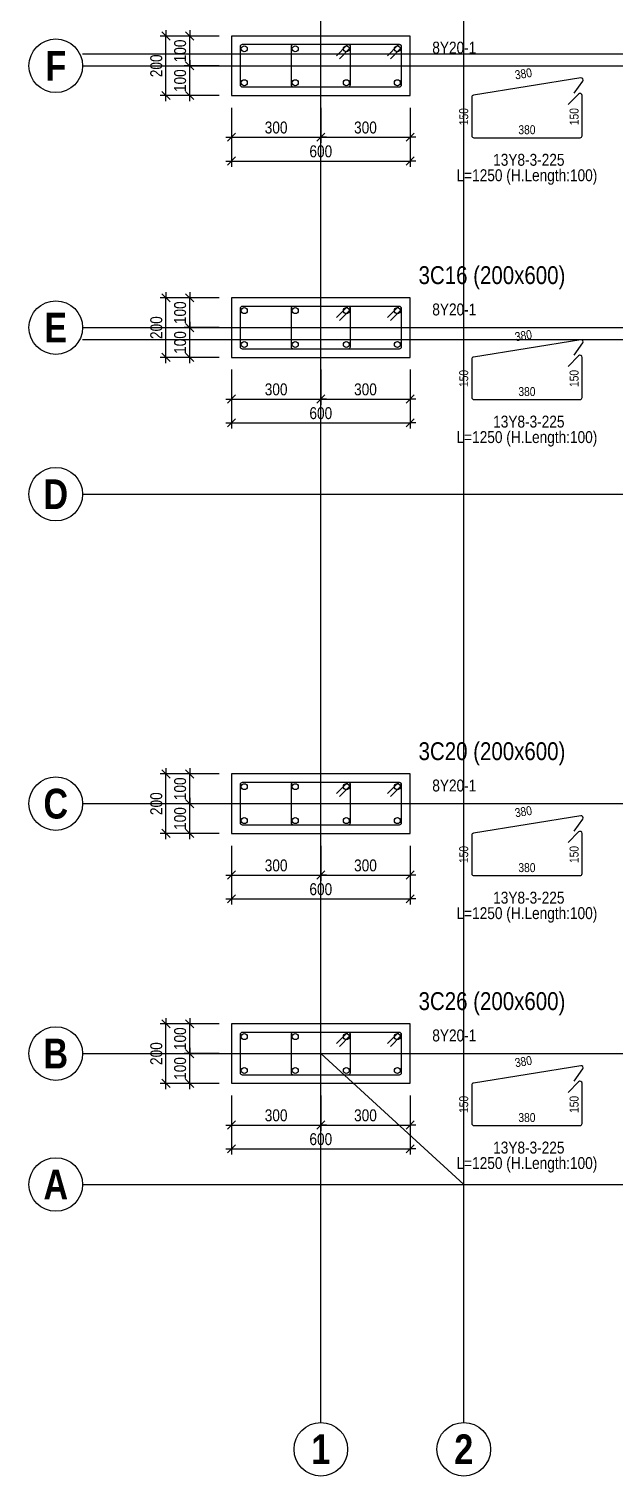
# Model space of a CAD drawing. Extents: x 0 to 206258, y -403073 to 0.
# Drawn here: x 77711 to 82631, y -83038 to -70878 of the extents above; entities that cross this region are included whole.
import ezdxf
from ezdxf.enums import TextEntityAlignment as Align
from ezdxf.lldxf.tags import DXFTag

# ---------------------------------------------------------------- set-up
doc = ezdxf.new("R2010")
doc.units = 0
doc.header["$LTSCALE"] = 1000
for name, color, linetype in [('Axis Circle(Dir 1)', 150, 'Continuous'), ('Axis Circle(Dir 2)', 150, 'Continuous'), ('Axis Label(Dir 1)', 7, 'Continuous'), ('Axis Label(Dir 2)', 7, 'Continuous'), ('Axis Line(Dir 1)', 8, 'CENTER2'), ('Axis Line(Dir 2)', 150, 'CENTER2'), ('Column Line(D)', 1, 'Continuous'), ('Dimension Line', 5, 'Continuous'), ('Link Line', 3, 'Continuous'), ('Rebar Length Text', 8, 'Continuous'), ('Rebar Line', 7, 'Continuous'), ('Top Rebar Label', 6, 'Continuous')]:
    doc.layers.add(name, color=color, linetype=linetype)
for name, color, linetype, true_color in [('Column Label(D)', 12, 'Continuous', 0xbd0000), ('Ghost Axis Line', 254, 'Continuous', 0xbebebe), ('Link Label', 94, 'Continuous', 0x008100), ('Link Length Text', 94, 'Continuous', 0x008100)]:
    doc.layers.add(name, color=color, linetype=linetype, true_color=true_color)
doc.styles.add('Axis Label(Dir 1)', font='ARIALNB.TTF', dxfattribs={"height": 250})
doc.styles.add('Axis Label(Dir 2)', font='ARIALNB.TTF', dxfattribs={"height": 250})
doc.styles.add('Column Label(D)', font='ARIALN.TTF', dxfattribs={"height": 150})
doc.styles.add('Dimension Text', font='ARIALN.TTF', dxfattribs={"height": 100})
doc.styles.add('Link Label', font='ARIALN.TTF', dxfattribs={"height": 100})
doc.styles.add('Link Length Text', font='ARIALN.TTF', dxfattribs={"height": 100})
doc.styles.add('Rebar Length Text', font='ARIALN.TTF', dxfattribs={"height": 75})
doc.styles.add('Top Rebar Label', font='ARIALN.TTF', dxfattribs={"height": 100})
tags = doc.linetypes.add('CENTER2', pattern=[1.125, 0.75, -0.125, 0.125, -0.125]).pattern_tags.tags
tags[10:11] = [DXFTag(74, 4), DXFTag(75, 0), DXFTag(340, '0'), DXFTag(46, 0.0), DXFTag(50, 0.0), DXFTag(44, 0.0), DXFTag(45, 0.0)]
tags[8:9] = [DXFTag(74, 4), DXFTag(75, 0), DXFTag(340, '0'), DXFTag(46, 0.0), DXFTag(50, 0.0), DXFTag(44, 0.0), DXFTag(45, 0.0)]
tags[6:7] = [DXFTag(74, 4), DXFTag(75, 0), DXFTag(340, '0'), DXFTag(46, 0.0), DXFTag(50, 0.0), DXFTag(44, 0.0), DXFTag(45, 0.0)]
tags[4:5] = [DXFTag(74, 4), DXFTag(75, 0), DXFTag(340, '0'), DXFTag(46, 0.0), DXFTag(50, 0.0), DXFTag(44, 0.0), DXFTag(45, 0.0)]
doc.dimstyles.new('COLUMNAPP', dxfattribs={"dimtxt": 100, "dimasz": 30, "dimexe": 48.3, "dimexo": 103.5, "dimgap": 30, "dimtad": 1, "dimtoh": 1, "dimdec": 1, "dimlfac": 0.4, "dimdsep": 46, "dimtxsty": 'Dimension Text', "dimblk": 'PCDIM_TICK', "dimcen": 0.09, "dimclrd": 5, "dimclre": 5, "dimclrt": 5, "dimadec": 1, "dimazin": 0, "dimtp": 1, "dimtm": 1, "dimtfac": 1, "dimtdec": 4, "dimtofl": 0, "dimtmove": 0, "dimatfit": 3, "dimfxl": 1, "dimtolj": 1, "dimtzin": 0, "dimarcsym": 0})

# ---------------------------------------------------------------- blocks, each defined once
blk = doc.blocks.new('PCDIM_TICK')
at = {"layer": 'Dimension Line', "color": 0, "transparency": 33554687}
for p, q in [((1.15, 1.15), (-1.15, -1.15)), ((1.61, 0), (0, 0))]:
    blk.add_line(p, q, dxfattribs=at)
blk = doc.blocks.new('*U1641')
at = {"layer": 'Dimension Line', "color": 5, "true_color": 0x0000ff, "transparency": 16777216}
for p, q in [((79411, -71541), (79411, -71836)), ((80161, -71541), (80161, -71836)), ((79411, -71788), (80161, -71788))]:
    blk.add_line(p, q, dxfattribs=at)
at = {"layer": 'Dimension Line', "color": 5, "true_color": 0x0000ff, "transparency": 16777216, "xscale": 30, "yscale": 30, "rotation": 180.0000000000004}
blk.add_blockref('PCDIM_TICK', (79411, -71788), dxfattribs=at)
at = {"layer": 'Dimension Line', "color": 5, "true_color": 0x0000ff, "transparency": 16777216, "xscale": 30, "yscale": 30}
blk.add_blockref('PCDIM_TICK', (80161, -71788), dxfattribs=at)
at = {"layer": 'Dimension Line', "color": 5, "true_color": 0x0000ff, "transparency": 16777216, "insert": (79786, -71758), "char_height": 100, "width": 181.5, "attachment_point": 8, "style": 'Dimension Text'}
blk.add_mtext('300', dxfattribs=at)
blk = doc.blocks.new('*U1642')
at = {"layer": 'Dimension Line', "color": 5, "true_color": 0x0000ff, "transparency": 16777216}
for p, q in [((80161, -71541), (80161, -71836)), ((80911, -71541), (80911, -71836)), ((80161, -71788), (80911, -71788))]:
    blk.add_line(p, q, dxfattribs=at)
at = {"layer": 'Dimension Line', "color": 5, "true_color": 0x0000ff, "transparency": 16777216, "xscale": 30, "yscale": 30, "rotation": 180.0000000000004}
blk.add_blockref('PCDIM_TICK', (80161, -71788), dxfattribs=at)
at = {"layer": 'Dimension Line', "color": 5, "true_color": 0x0000ff, "transparency": 16777216, "xscale": 30, "yscale": 30}
blk.add_blockref('PCDIM_TICK', (80911, -71788), dxfattribs=at)
at = {"layer": 'Dimension Line', "color": 5, "true_color": 0x0000ff, "transparency": 16777216, "insert": (80536, -71758), "char_height": 100, "width": 181.5, "attachment_point": 8, "style": 'Dimension Text'}
blk.add_mtext('300', dxfattribs=at)
blk = doc.blocks.new('*U1643')
at = {"layer": 'Dimension Line', "color": 5, "true_color": 0x0000ff, "transparency": 16777216}
for p, q in [((79411, -71541), (79411, -72036)), ((80911, -71541), (80911, -72036)), ((79411, -71988), (80911, -71988))]:
    blk.add_line(p, q, dxfattribs=at)
at = {"layer": 'Dimension Line', "color": 5, "true_color": 0x0000ff, "transparency": 16777216, "xscale": 30, "yscale": 30, "rotation": 180.0000000000004}
blk.add_blockref('PCDIM_TICK', (79411, -71988), dxfattribs=at)
at = {"layer": 'Dimension Line', "color": 5, "true_color": 0x0000ff, "transparency": 16777216, "xscale": 30, "yscale": 30}
blk.add_blockref('PCDIM_TICK', (80911, -71988), dxfattribs=at)
at = {"layer": 'Dimension Line', "color": 5, "true_color": 0x0000ff, "transparency": 16777216, "insert": (80161, -71958), "char_height": 100, "width": 181.97, "attachment_point": 8, "style": 'Dimension Text'}
blk.add_mtext('600', dxfattribs=at)
blk = doc.blocks.new('*U1644')
at = {"layer": 'Dimension Line', "color": 5, "true_color": 0x0000ff, "transparency": 16777216}
for p, q in [((79308, -71188), (79013, -71188)), ((79061, -71438), (79061, -71188)), ((79308, -71438), (79013, -71438))]:
    blk.add_line(p, q, dxfattribs=at)
at = {"layer": 'Dimension Line', "color": 5, "true_color": 0x0000ff, "transparency": 16777216, "xscale": 30, "yscale": 30}
for p, rotation in [((79061, -71188), 89.99999999999447), ((79061, -71438), 269.9999999999834)]:
    blk.add_blockref('PCDIM_TICK', p, dxfattribs=dict(at, rotation=rotation))
at = {"layer": 'Dimension Line', "color": 5, "true_color": 0x0000ff, "transparency": 16777216, "insert": (79031, -71313), "char_height": 100, "width": 173.93, "attachment_point": 8, "rotation": 90, "style": 'Dimension Text'}
blk.add_mtext('100', dxfattribs=at)
blk = doc.blocks.new('*U1645')
at = {"layer": 'Dimension Line', "color": 5, "true_color": 0x0000ff, "transparency": 16777216}
for p, q in [((79308, -70938), (79013, -70938)), ((79061, -71188), (79061, -70938)), ((79308, -71188), (79013, -71188))]:
    blk.add_line(p, q, dxfattribs=at)
at = {"layer": 'Dimension Line', "color": 5, "true_color": 0x0000ff, "transparency": 16777216, "xscale": 30, "yscale": 30}
for p, rotation in [((79061, -70938), 89.99999999999447), ((79061, -71188), 269.9999999999834)]:
    blk.add_blockref('PCDIM_TICK', p, dxfattribs=dict(at, rotation=rotation))
at = {"layer": 'Dimension Line', "color": 5, "true_color": 0x0000ff, "transparency": 16777216, "insert": (79031, -71063), "char_height": 100, "width": 173.93, "attachment_point": 8, "rotation": 90, "style": 'Dimension Text'}
blk.add_mtext('100', dxfattribs=at)
blk = doc.blocks.new('*U1646')
at = {"layer": 'Dimension Line', "color": 5, "true_color": 0x0000ff, "transparency": 16777216}
for p, q in [((79308, -70938), (78813, -70938)), ((78861, -71438), (78861, -70938)), ((79308, -71438), (78813, -71438))]:
    blk.add_line(p, q, dxfattribs=at)
at = {"layer": 'Dimension Line', "color": 5, "true_color": 0x0000ff, "transparency": 16777216, "xscale": 30, "yscale": 30}
for p, rotation in [((78861, -70938), 89.99999999999447), ((78861, -71438), 269.9999999999834)]:
    blk.add_blockref('PCDIM_TICK', p, dxfattribs=dict(at, rotation=rotation))
at = {"layer": 'Dimension Line', "color": 5, "true_color": 0x0000ff, "transparency": 16777216, "insert": (78831, -71188), "char_height": 100, "width": 182.77, "attachment_point": 8, "rotation": 90, "style": 'Dimension Text'}
blk.add_mtext('200', dxfattribs=at)
blk = doc.blocks.new('*U1665')
at = {"layer": 'Dimension Line', "color": 5, "true_color": 0x0000ff, "transparency": 16777216}
for p, q in [((79411, -77741), (79411, -78036)), ((80161, -77741), (80161, -78036)), ((79411, -77988), (80161, -77988))]:
    blk.add_line(p, q, dxfattribs=at)
at = {"layer": 'Dimension Line', "color": 5, "true_color": 0x0000ff, "transparency": 16777216, "xscale": 30, "yscale": 30, "rotation": 180.0000000000004}
blk.add_blockref('PCDIM_TICK', (79411, -77988), dxfattribs=at)
at = {"layer": 'Dimension Line', "color": 5, "true_color": 0x0000ff, "transparency": 16777216, "xscale": 30, "yscale": 30}
blk.add_blockref('PCDIM_TICK', (80161, -77988), dxfattribs=at)
at = {"layer": 'Dimension Line', "color": 5, "true_color": 0x0000ff, "transparency": 16777216, "insert": (79786, -77958), "char_height": 100, "width": 181.5, "attachment_point": 8, "style": 'Dimension Text'}
blk.add_mtext('300', dxfattribs=at)
blk = doc.blocks.new('*U1666')
at = {"layer": 'Dimension Line', "color": 5, "true_color": 0x0000ff, "transparency": 16777216}
for p, q in [((80161, -77741), (80161, -78036)), ((80911, -77741), (80911, -78036)), ((80161, -77988), (80911, -77988))]:
    blk.add_line(p, q, dxfattribs=at)
at = {"layer": 'Dimension Line', "color": 5, "true_color": 0x0000ff, "transparency": 16777216, "xscale": 30, "yscale": 30, "rotation": 180.0000000000004}
blk.add_blockref('PCDIM_TICK', (80161, -77988), dxfattribs=at)
at = {"layer": 'Dimension Line', "color": 5, "true_color": 0x0000ff, "transparency": 16777216, "xscale": 30, "yscale": 30}
blk.add_blockref('PCDIM_TICK', (80911, -77988), dxfattribs=at)
at = {"layer": 'Dimension Line', "color": 5, "true_color": 0x0000ff, "transparency": 16777216, "insert": (80536, -77958), "char_height": 100, "width": 181.5, "attachment_point": 8, "style": 'Dimension Text'}
blk.add_mtext('300', dxfattribs=at)
blk = doc.blocks.new('*U1667')
at = {"layer": 'Dimension Line', "color": 5, "true_color": 0x0000ff, "transparency": 16777216}
for p, q in [((79411, -77741), (79411, -78236)), ((80911, -77741), (80911, -78236)), ((79411, -78188), (80911, -78188))]:
    blk.add_line(p, q, dxfattribs=at)
at = {"layer": 'Dimension Line', "color": 5, "true_color": 0x0000ff, "transparency": 16777216, "xscale": 30, "yscale": 30, "rotation": 180.0000000000004}
blk.add_blockref('PCDIM_TICK', (79411, -78188), dxfattribs=at)
at = {"layer": 'Dimension Line', "color": 5, "true_color": 0x0000ff, "transparency": 16777216, "xscale": 30, "yscale": 30}
blk.add_blockref('PCDIM_TICK', (80911, -78188), dxfattribs=at)
at = {"layer": 'Dimension Line', "color": 5, "true_color": 0x0000ff, "transparency": 16777216, "insert": (80161, -78158), "char_height": 100, "width": 181.97, "attachment_point": 8, "style": 'Dimension Text'}
blk.add_mtext('600', dxfattribs=at)
blk = doc.blocks.new('*U1668')
at = {"layer": 'Dimension Line', "color": 5, "true_color": 0x0000ff, "transparency": 16777216}
for p, q in [((79308, -77388), (79013, -77388)), ((79061, -77638), (79061, -77388)), ((79308, -77638), (79013, -77638))]:
    blk.add_line(p, q, dxfattribs=at)
at = {"layer": 'Dimension Line', "color": 5, "true_color": 0x0000ff, "transparency": 16777216, "xscale": 30, "yscale": 30}
for p, rotation in [((79061, -77388), 89.99999999999447), ((79061, -77638), 269.9999999999834)]:
    blk.add_blockref('PCDIM_TICK', p, dxfattribs=dict(at, rotation=rotation))
at = {"layer": 'Dimension Line', "color": 5, "true_color": 0x0000ff, "transparency": 16777216, "insert": (79031, -77513), "char_height": 100, "width": 173.93, "attachment_point": 8, "rotation": 90, "style": 'Dimension Text'}
blk.add_mtext('100', dxfattribs=at)
blk = doc.blocks.new('*U1669')
at = {"layer": 'Dimension Line', "color": 5, "true_color": 0x0000ff, "transparency": 16777216}
for p, q in [((79308, -77138), (79013, -77138)), ((79061, -77388), (79061, -77138)), ((79308, -77388), (79013, -77388))]:
    blk.add_line(p, q, dxfattribs=at)
at = {"layer": 'Dimension Line', "color": 5, "true_color": 0x0000ff, "transparency": 16777216, "xscale": 30, "yscale": 30}
for p, rotation in [((79061, -77138), 89.99999999999447), ((79061, -77388), 269.9999999999834)]:
    blk.add_blockref('PCDIM_TICK', p, dxfattribs=dict(at, rotation=rotation))
at = {"layer": 'Dimension Line', "color": 5, "true_color": 0x0000ff, "transparency": 16777216, "insert": (79031, -77263), "char_height": 100, "width": 173.93, "attachment_point": 8, "rotation": 90, "style": 'Dimension Text'}
blk.add_mtext('100', dxfattribs=at)
blk = doc.blocks.new('*U1670')
at = {"layer": 'Dimension Line', "color": 5, "true_color": 0x0000ff, "transparency": 16777216}
for p, q in [((79308, -77138), (78813, -77138)), ((78861, -77638), (78861, -77138)), ((79308, -77638), (78813, -77638))]:
    blk.add_line(p, q, dxfattribs=at)
at = {"layer": 'Dimension Line', "color": 5, "true_color": 0x0000ff, "transparency": 16777216, "xscale": 30, "yscale": 30}
for p, rotation in [((78861, -77138), 89.99999999999447), ((78861, -77638), 269.9999999999834)]:
    blk.add_blockref('PCDIM_TICK', p, dxfattribs=dict(at, rotation=rotation))
at = {"layer": 'Dimension Line', "color": 5, "true_color": 0x0000ff, "transparency": 16777216, "insert": (78831, -77388), "char_height": 100, "width": 182.77, "attachment_point": 8, "rotation": 90, "style": 'Dimension Text'}
blk.add_mtext('200', dxfattribs=at)
blk = doc.blocks.new('*U1695')
at = {"layer": 'Dimension Line', "color": 5, "true_color": 0x0000ff, "transparency": 16777216}
for p, q in [((79411, -79841), (79411, -80136)), ((80161, -79841), (80161, -80136)), ((79411, -80088), (80161, -80088))]:
    blk.add_line(p, q, dxfattribs=at)
at = {"layer": 'Dimension Line', "color": 5, "true_color": 0x0000ff, "transparency": 16777216, "xscale": 30, "yscale": 30, "rotation": 180.0000000000004}
blk.add_blockref('PCDIM_TICK', (79411, -80088), dxfattribs=at)
at = {"layer": 'Dimension Line', "color": 5, "true_color": 0x0000ff, "transparency": 16777216, "xscale": 30, "yscale": 30}
blk.add_blockref('PCDIM_TICK', (80161, -80088), dxfattribs=at)
at = {"layer": 'Dimension Line', "color": 5, "true_color": 0x0000ff, "transparency": 16777216, "insert": (79786, -80058), "char_height": 100, "width": 181.5, "attachment_point": 8, "style": 'Dimension Text'}
blk.add_mtext('300', dxfattribs=at)
blk = doc.blocks.new('*U1696')
at = {"layer": 'Dimension Line', "color": 5, "true_color": 0x0000ff, "transparency": 16777216}
for p, q in [((80161, -79841), (80161, -80136)), ((80911, -79841), (80911, -80136)), ((80161, -80088), (80911, -80088))]:
    blk.add_line(p, q, dxfattribs=at)
at = {"layer": 'Dimension Line', "color": 5, "true_color": 0x0000ff, "transparency": 16777216, "xscale": 30, "yscale": 30, "rotation": 180.0000000000004}
blk.add_blockref('PCDIM_TICK', (80161, -80088), dxfattribs=at)
at = {"layer": 'Dimension Line', "color": 5, "true_color": 0x0000ff, "transparency": 16777216, "xscale": 30, "yscale": 30}
blk.add_blockref('PCDIM_TICK', (80911, -80088), dxfattribs=at)
at = {"layer": 'Dimension Line', "color": 5, "true_color": 0x0000ff, "transparency": 16777216, "insert": (80536, -80058), "char_height": 100, "width": 181.5, "attachment_point": 8, "style": 'Dimension Text'}
blk.add_mtext('300', dxfattribs=at)
blk = doc.blocks.new('*U1697')
at = {"layer": 'Dimension Line', "color": 5, "true_color": 0x0000ff, "transparency": 16777216}
for p, q in [((79411, -79841), (79411, -80336)), ((80911, -79841), (80911, -80336)), ((79411, -80288), (80911, -80288))]:
    blk.add_line(p, q, dxfattribs=at)
at = {"layer": 'Dimension Line', "color": 5, "true_color": 0x0000ff, "transparency": 16777216, "xscale": 30, "yscale": 30, "rotation": 180.0000000000004}
blk.add_blockref('PCDIM_TICK', (79411, -80288), dxfattribs=at)
at = {"layer": 'Dimension Line', "color": 5, "true_color": 0x0000ff, "transparency": 16777216, "xscale": 30, "yscale": 30}
blk.add_blockref('PCDIM_TICK', (80911, -80288), dxfattribs=at)
at = {"layer": 'Dimension Line', "color": 5, "true_color": 0x0000ff, "transparency": 16777216, "insert": (80161, -80258), "char_height": 100, "width": 181.97, "attachment_point": 8, "style": 'Dimension Text'}
blk.add_mtext('600', dxfattribs=at)
blk = doc.blocks.new('*U1698')
at = {"layer": 'Dimension Line', "color": 5, "true_color": 0x0000ff, "transparency": 16777216}
for p, q in [((79308, -79488), (79013, -79488)), ((79061, -79738), (79061, -79488)), ((79308, -79738), (79013, -79738))]:
    blk.add_line(p, q, dxfattribs=at)
at = {"layer": 'Dimension Line', "color": 5, "true_color": 0x0000ff, "transparency": 16777216, "xscale": 30, "yscale": 30}
for p, rotation in [((79061, -79488), 89.99999999999447), ((79061, -79738), 269.9999999999834)]:
    blk.add_blockref('PCDIM_TICK', p, dxfattribs=dict(at, rotation=rotation))
at = {"layer": 'Dimension Line', "color": 5, "true_color": 0x0000ff, "transparency": 16777216, "insert": (79031, -79613), "char_height": 100, "width": 173.93, "attachment_point": 8, "rotation": 90, "style": 'Dimension Text'}
blk.add_mtext('100', dxfattribs=at)
blk = doc.blocks.new('*U1699')
at = {"layer": 'Dimension Line', "color": 5, "true_color": 0x0000ff, "transparency": 16777216}
for p, q in [((79308, -79238), (79013, -79238)), ((79061, -79488), (79061, -79238)), ((79308, -79488), (79013, -79488))]:
    blk.add_line(p, q, dxfattribs=at)
at = {"layer": 'Dimension Line', "color": 5, "true_color": 0x0000ff, "transparency": 16777216, "xscale": 30, "yscale": 30}
for p, rotation in [((79061, -79238), 89.99999999999447), ((79061, -79488), 269.9999999999834)]:
    blk.add_blockref('PCDIM_TICK', p, dxfattribs=dict(at, rotation=rotation))
at = {"layer": 'Dimension Line', "color": 5, "true_color": 0x0000ff, "transparency": 16777216, "insert": (79031, -79363), "char_height": 100, "width": 173.93, "attachment_point": 8, "rotation": 90, "style": 'Dimension Text'}
blk.add_mtext('100', dxfattribs=at)
blk = doc.blocks.new('*U1700')
at = {"layer": 'Dimension Line', "color": 5, "true_color": 0x0000ff, "transparency": 16777216}
for p, q in [((79308, -79238), (78813, -79238)), ((78861, -79738), (78861, -79238)), ((79308, -79738), (78813, -79738))]:
    blk.add_line(p, q, dxfattribs=at)
at = {"layer": 'Dimension Line', "color": 5, "true_color": 0x0000ff, "transparency": 16777216, "xscale": 30, "yscale": 30}
for p, rotation in [((78861, -79238), 89.99999999999447), ((78861, -79738), 269.9999999999834)]:
    blk.add_blockref('PCDIM_TICK', p, dxfattribs=dict(at, rotation=rotation))
at = {"layer": 'Dimension Line', "color": 5, "true_color": 0x0000ff, "transparency": 16777216, "insert": (78831, -79488), "char_height": 100, "width": 182.77, "attachment_point": 8, "rotation": 90, "style": 'Dimension Text'}
blk.add_mtext('200', dxfattribs=at)
blk = doc.blocks.new('*U1707')
at = {"layer": 'Dimension Line', "color": 5, "true_color": 0x0000ff, "transparency": 16777216}
for p, q in [((79411, -73741), (79411, -74036)), ((80161, -73741), (80161, -74036)), ((79411, -73988), (80161, -73988))]:
    blk.add_line(p, q, dxfattribs=at)
at = {"layer": 'Dimension Line', "color": 5, "true_color": 0x0000ff, "transparency": 16777216, "xscale": 30, "yscale": 30, "rotation": 180.0000000000004}
blk.add_blockref('PCDIM_TICK', (79411, -73988), dxfattribs=at)
at = {"layer": 'Dimension Line', "color": 5, "true_color": 0x0000ff, "transparency": 16777216, "xscale": 30, "yscale": 30}
blk.add_blockref('PCDIM_TICK', (80161, -73988), dxfattribs=at)
at = {"layer": 'Dimension Line', "color": 5, "true_color": 0x0000ff, "transparency": 16777216, "insert": (79786, -73958), "char_height": 100, "width": 181.5, "attachment_point": 8, "style": 'Dimension Text'}
blk.add_mtext('300', dxfattribs=at)
blk = doc.blocks.new('*U1708')
at = {"layer": 'Dimension Line', "color": 5, "true_color": 0x0000ff, "transparency": 16777216}
for p, q in [((80161, -73741), (80161, -74036)), ((80911, -73741), (80911, -74036)), ((80161, -73988), (80911, -73988))]:
    blk.add_line(p, q, dxfattribs=at)
at = {"layer": 'Dimension Line', "color": 5, "true_color": 0x0000ff, "transparency": 16777216, "xscale": 30, "yscale": 30, "rotation": 180.0000000000004}
blk.add_blockref('PCDIM_TICK', (80161, -73988), dxfattribs=at)
at = {"layer": 'Dimension Line', "color": 5, "true_color": 0x0000ff, "transparency": 16777216, "xscale": 30, "yscale": 30}
blk.add_blockref('PCDIM_TICK', (80911, -73988), dxfattribs=at)
at = {"layer": 'Dimension Line', "color": 5, "true_color": 0x0000ff, "transparency": 16777216, "insert": (80536, -73958), "char_height": 100, "width": 181.5, "attachment_point": 8, "style": 'Dimension Text'}
blk.add_mtext('300', dxfattribs=at)
blk = doc.blocks.new('*U1709')
at = {"layer": 'Dimension Line', "color": 5, "true_color": 0x0000ff, "transparency": 16777216}
for p, q in [((79411, -73741), (79411, -74236)), ((80911, -73741), (80911, -74236)), ((79411, -74188), (80911, -74188))]:
    blk.add_line(p, q, dxfattribs=at)
at = {"layer": 'Dimension Line', "color": 5, "true_color": 0x0000ff, "transparency": 16777216, "xscale": 30, "yscale": 30, "rotation": 180.0000000000004}
blk.add_blockref('PCDIM_TICK', (79411, -74188), dxfattribs=at)
at = {"layer": 'Dimension Line', "color": 5, "true_color": 0x0000ff, "transparency": 16777216, "xscale": 30, "yscale": 30}
blk.add_blockref('PCDIM_TICK', (80911, -74188), dxfattribs=at)
at = {"layer": 'Dimension Line', "color": 5, "true_color": 0x0000ff, "transparency": 16777216, "insert": (80161, -74158), "char_height": 100, "width": 181.97, "attachment_point": 8, "style": 'Dimension Text'}
blk.add_mtext('600', dxfattribs=at)
blk = doc.blocks.new('*U1710')
at = {"layer": 'Dimension Line', "color": 5, "true_color": 0x0000ff, "transparency": 16777216}
for p, q in [((79308, -73388), (79013, -73388)), ((79061, -73638), (79061, -73388)), ((79308, -73638), (79013, -73638))]:
    blk.add_line(p, q, dxfattribs=at)
at = {"layer": 'Dimension Line', "color": 5, "true_color": 0x0000ff, "transparency": 16777216, "xscale": 30, "yscale": 30}
for p, rotation in [((79061, -73388), 89.99999999999447), ((79061, -73638), 269.9999999999834)]:
    blk.add_blockref('PCDIM_TICK', p, dxfattribs=dict(at, rotation=rotation))
at = {"layer": 'Dimension Line', "color": 5, "true_color": 0x0000ff, "transparency": 16777216, "insert": (79031, -73513), "char_height": 100, "width": 173.93, "attachment_point": 8, "rotation": 90, "style": 'Dimension Text'}
blk.add_mtext('100', dxfattribs=at)
blk = doc.blocks.new('*U1711')
at = {"layer": 'Dimension Line', "color": 5, "true_color": 0x0000ff, "transparency": 16777216}
for p, q in [((79308, -73138), (79013, -73138)), ((79061, -73388), (79061, -73138)), ((79308, -73388), (79013, -73388))]:
    blk.add_line(p, q, dxfattribs=at)
at = {"layer": 'Dimension Line', "color": 5, "true_color": 0x0000ff, "transparency": 16777216, "xscale": 30, "yscale": 30}
for p, rotation in [((79061, -73138), 89.99999999999447), ((79061, -73388), 269.9999999999834)]:
    blk.add_blockref('PCDIM_TICK', p, dxfattribs=dict(at, rotation=rotation))
at = {"layer": 'Dimension Line', "color": 5, "true_color": 0x0000ff, "transparency": 16777216, "insert": (79031, -73263), "char_height": 100, "width": 173.93, "attachment_point": 8, "rotation": 90, "style": 'Dimension Text'}
blk.add_mtext('100', dxfattribs=at)
blk = doc.blocks.new('*U1712')
at = {"layer": 'Dimension Line', "color": 5, "true_color": 0x0000ff, "transparency": 16777216}
for p, q in [((79308, -73138), (78813, -73138)), ((78861, -73638), (78861, -73138)), ((79308, -73638), (78813, -73638))]:
    blk.add_line(p, q, dxfattribs=at)
at = {"layer": 'Dimension Line', "color": 5, "true_color": 0x0000ff, "transparency": 16777216, "xscale": 30, "yscale": 30}
for p, rotation in [((78861, -73138), 89.99999999999447), ((78861, -73638), 269.9999999999834)]:
    blk.add_blockref('PCDIM_TICK', p, dxfattribs=dict(at, rotation=rotation))
at = {"layer": 'Dimension Line', "color": 5, "true_color": 0x0000ff, "transparency": 16777216, "insert": (78831, -73388), "char_height": 100, "width": 182.77, "attachment_point": 8, "rotation": 90, "style": 'Dimension Text'}
blk.add_mtext('200', dxfattribs=at)

msp = doc.modelspace()

# ---------------------------------------------------------------- linework, layer by layer
at = {"layer": 'Axis Circle(Dir 1)', "transparency": 33554687}
for centre in [(77936.095, -71187.707), (77936.095, -73387.707), (77936.095, -74787.707), (77936.095, -77387.707), (77936.095, -79487.707), (77936.095, -80587.707)]:
    msp.add_circle(centre, 225, dxfattribs=at)
at = {"layer": 'Axis Circle(Dir 2)', "transparency": 33554687}
for centre in [(80161.095, -82812.707), (81361.095, -82812.707)]:
    msp.add_circle(centre, 225, dxfattribs=at)
at = {"layer": 'Axis Line(Dir 1)', "transparency": 33554687}
for points in [[(78161.095, -71187.707), (95961.095, -71187.707)], [(78161.095, -73387.707), (95961.095, -73387.707)], [(78161.095, -74787.707), (95961.095, -74787.707)], [(78161.095, -77387.707), (95961.095, -77387.707)], [(78161.095, -79487.707), (95961.095, -79487.707)], [(78161.095, -80587.707), (95961.095, -80587.707)]]:
    msp.add_lwpolyline(points, dxfattribs=at)
at = {"layer": 'Axis Line(Dir 2)', "transparency": 33554687}
for points in [[(80161.095, -82587.707), (80161.095, -58787.707)], [(81361.095, -82587.707), (81361.095, -58787.707)]]:
    msp.add_lwpolyline(points, dxfattribs=at)
at = {"layer": 'Column Line(D)', "transparency": 33554687}
for points in [[(80911.095, -71437.707), (80911.095, -70937.707), (79411.095, -70937.707), (79411.095, -71437.707)], [(80911.095, -73637.707), (80911.095, -73137.707), (79411.095, -73137.707), (79411.095, -73637.707)], [(80911.095, -77637.707), (80911.095, -77137.707), (79411.095, -77137.707), (79411.095, -77637.707)], [(80911.095, -79737.707), (80911.095, -79237.707), (79411.095, -79237.707), (79411.095, -79737.707)]]:
    msp.add_lwpolyline(points, close=True, dxfattribs=at)
at = {"layer": 'Ghost Axis Line', "transparency": 33554687}
for points in [[(78161.095, -71087.707), (95961.095, -71087.707)], [(78161.095, -73487.707), (95961.095, -73487.707)], [(80161.095, -79487.707), (81361.095, -80587.707)]]:
    msp.add_lwpolyline(points, dxfattribs=at)
at = {"layer": 'Link Line', "transparency": 33554687}
for points in [[(80316.747, -71128.469), (80405.136, -71040.081, 0.668178638), (80392.761, -71010.207), (79501.095, -71010.207, 0.414213562), (79483.595, -71027.707), (79483.595, -71347.707, 0.414213562), (79501.095, -71365.207), (80392.761, -71365.207, 0.414213562), (80410.261, -71347.707), (80410.261, -71027.707, 0.668178638), (80380.387, -71015.332), (80291.998, -71103.721)], [(80745.081, -71128.469), (80833.469, -71040.081, 0.668178638), (80821.095, -71010.207), (79929.428, -71010.207, 0.414213562), (79911.928, -71027.707), (79911.928, -71347.707, 0.414213562), (79929.428, -71365.207), (80821.095, -71365.207, 0.414213562), (80838.595, -71347.707), (80838.595, -71027.707, 0.668178638), (80808.72, -71015.332), (80720.332, -71103.721)], [(82286.676, -71418.523), (82359.805, -71317.147, 0.668178638), (82342.816, -71289.634), (81442.76, -71435.326, 0.367954403), (81428.056, -71452.602), (81428.056, -71775.207, 0.414213562), (81445.556, -71792.707), (82337.223, -71792.707, 0.414213562), (82354.723, -71775.207), (82354.723, -71437.707, 0.668178638), (82324.848, -71425.332), (82236.46, -71513.721)], [(80316.747, -73328.469), (80405.136, -73240.081, 0.668178638), (80392.761, -73210.207), (79501.095, -73210.207, 0.414213562), (79483.595, -73227.707), (79483.595, -73547.707, 0.414213562), (79501.095, -73565.207), (80392.761, -73565.207, 0.414213562), (80410.261, -73547.707), (80410.261, -73227.707, 0.668178638), (80380.387, -73215.332), (80291.998, -73303.721)], [(80745.081, -73328.469), (80833.469, -73240.081, 0.668178638), (80821.095, -73210.207), (79929.428, -73210.207, 0.414213562), (79911.928, -73227.707), (79911.928, -73547.707, 0.414213562), (79929.428, -73565.207), (80821.095, -73565.207, 0.414213562), (80838.595, -73547.707), (80838.595, -73227.707, 0.668178638), (80808.72, -73215.332), (80720.332, -73303.721)], [(82286.676, -73618.523), (82359.805, -73517.147, 0.668178638), (82342.816, -73489.634), (81442.76, -73635.326, 0.367954403), (81428.056, -73652.602), (81428.056, -73975.207, 0.414213562), (81445.556, -73992.707), (82337.223, -73992.707, 0.414213562), (82354.723, -73975.207), (82354.723, -73637.707, 0.668178638), (82324.848, -73625.332), (82236.46, -73713.721)], [(80316.747, -77328.469), (80405.136, -77240.081, 0.668178638), (80392.761, -77210.207), (79501.095, -77210.207, 0.414213562), (79483.595, -77227.707), (79483.595, -77547.707, 0.414213562), (79501.095, -77565.207), (80392.761, -77565.207, 0.414213562), (80410.261, -77547.707), (80410.261, -77227.707, 0.668178638), (80380.387, -77215.332), (80291.998, -77303.721)], [(80745.081, -77328.469), (80833.469, -77240.081, 0.668178638), (80821.095, -77210.207), (79929.428, -77210.207, 0.414213562), (79911.928, -77227.707), (79911.928, -77547.707, 0.414213562), (79929.428, -77565.207), (80821.095, -77565.207, 0.414213562), (80838.595, -77547.707), (80838.595, -77227.707, 0.668178638), (80808.72, -77215.332), (80720.332, -77303.721)], [(82286.676, -77618.523), (82359.805, -77517.147, 0.668178638), (82342.816, -77489.634), (81442.76, -77635.326, 0.367954403), (81428.056, -77652.602), (81428.056, -77975.207, 0.414213562), (81445.556, -77992.707), (82337.223, -77992.707, 0.414213562), (82354.723, -77975.207), (82354.723, -77637.707, 0.668178638), (82324.848, -77625.332), (82236.46, -77713.721)], [(80316.747, -79428.469), (80405.136, -79340.081, 0.668178638), (80392.761, -79310.207), (79501.095, -79310.207, 0.414213562), (79483.595, -79327.707), (79483.595, -79647.707, 0.414213562), (79501.095, -79665.207), (80392.761, -79665.207, 0.414213562), (80410.261, -79647.707), (80410.261, -79327.707, 0.668178638), (80380.387, -79315.332), (80291.998, -79403.721)], [(80745.081, -79428.469), (80833.469, -79340.081, 0.668178638), (80821.095, -79310.207), (79929.428, -79310.207, 0.414213562), (79911.928, -79327.707), (79911.928, -79647.707, 0.414213562), (79929.428, -79665.207), (80821.095, -79665.207, 0.414213562), (80838.595, -79647.707), (80838.595, -79327.707, 0.668178638), (80808.72, -79315.332), (80720.332, -79403.721)], [(82286.676, -79718.523), (82359.805, -79617.147, 0.668178638), (82342.816, -79589.634), (81442.76, -79735.326, 0.367954403), (81428.056, -79752.602), (81428.056, -80075.207, 0.414213562), (81445.556, -80092.707), (82337.223, -80092.707, 0.414213562), (82354.723, -80075.207), (82354.723, -79737.707, 0.668178638), (82324.848, -79725.332), (82236.46, -79813.721)]]:
    msp.add_lwpolyline(points, format="xyb", dxfattribs=at)
at = {"layer": 'Rebar Line', "transparency": 33554687}
for centre in [(79518.595, -71045.207), (79946.928, -71045.207), (80375.261, -71045.207), (80803.595, -71045.207), (79518.595, -71330.207), (79946.928, -71330.207), (80375.261, -71330.207), (80803.595, -71330.207), (79518.595, -73245.207), (79946.928, -73245.207), (80375.261, -73245.207), (80803.595, -73245.207), (79518.595, -73530.207), (79946.928, -73530.207), (80375.261, -73530.207), (80803.595, -73530.207), (79518.595, -77245.207), (79946.928, -77245.207), (80375.261, -77245.207), (80803.595, -77245.207), (79518.595, -77530.207), (79946.928, -77530.207), (80375.261, -77530.207), (80803.595, -77530.207), (79518.595, -79345.207), (79946.928, -79345.207), (80375.261, -79345.207), (80803.595, -79345.207), (79518.595, -79630.207), (79946.928, -79630.207), (80375.261, -79630.207), (80803.595, -79630.207)]:
    msp.add_circle(centre, 25, dxfattribs=at)

# ---------------------------------------------------------------- texts
at = {"layer": 'Axis Label(Dir 1)', "transparency": 33554687, "style": 'Axis Label(Dir 1)'}
for s, p in [('F', (77936.095, -71187.707)), ('E', (77936.095, -73387.707)), ('D', (77936.095, -74787.707)), ('C', (77936.095, -77387.707)), ('B', (77936.095, -79487.707)), ('A', (77936.095, -80587.707))]:
    msp.add_text(s, height=250, dxfattribs=at).set_placement(p, align=Align.MIDDLE_CENTER)
at = {"layer": 'Axis Label(Dir 2)', "transparency": 33554687, "style": 'Axis Label(Dir 2)'}
for s, p in [('2', (81361.095, -82812.707)), ('1', (80161.095, -82812.707))]:
    msp.add_text(s, height=250, dxfattribs=at).set_placement(p, align=Align.MIDDLE_CENTER)
at = {"layer": 'Column Label(D)', "transparency": 33554687, "style": 'Column Label(D)'}
for s, p in [('3C16 (200x600)', (80981.805, -73066.996)), ('3C20 (200x600)', (80981.805, -77066.996)), ('3C26 (200x600)', (80981.805, -79166.996))]:
    msp.add_text(s, height=150, dxfattribs=at).set_placement(p, align=Align.BOTTOM_LEFT)
at = {"layer": 'Link Label', "transparency": 33554687, "style": 'Link Label'}
for p in [(81891.389, -72027.707), (81891.389, -74227.707), (81891.389, -78227.707), (81891.389, -80327.707)]:
    msp.add_text(' 13Y8-3-225', height=100, dxfattribs=at).set_placement(p, align=Align.CENTER)
at = {"layer": 'Link Length Text', "transparency": 33554687, "style": 'Link Length Text'}
for p in [(81891.389, -72157.707), (81891.389, -74357.707), (81891.389, -78357.707), (81891.389, -80457.707)]:
    msp.add_text('L=1250 (H.Length:100)', height=100, dxfattribs=at).set_placement(p, align=Align.CENTER)
at = {"layer": 'Rebar Length Text', "transparency": 33554687, "style": 'Rebar Length Text'}
for s, rotation, p in [('380', 9.1947432, (81867.729, -71291.537)), ('150', 90, (81398.056, -71615.207)), ('150', 90, (82324.723, -71615.207)), ('380', 9.1947432, (81867.729, -73491.537)), ('150', 90, (81398.056, -73815.207)), ('150', 90, (82324.723, -73815.207)), ('380', 9.1947432, (81867.729, -77491.537)), ('150', 90, (81398.056, -77815.207)), ('150', 90, (82324.723, -77815.207)), ('380', 9.1947432, (81867.729, -79591.537)), ('150', 90, (81398.056, -79915.207)), ('150', 90, (82324.723, -79915.207))]:
    msp.add_text(s, height=75, rotation=rotation, dxfattribs=at).set_placement(p, align=Align.CENTER)
for p in [(81891.389, -71762.707), (81891.389, -73962.707), (81891.389, -77962.707), (81891.389, -80062.707)]:
    msp.add_text('380', height=75, dxfattribs=at).set_placement(p, align=Align.CENTER)
at = {"layer": 'Top Rebar Label', "transparency": 33554687, "style": 'Top Rebar Label'}
for p in [(81065.139, -71115.433), (81065.139, -73315.433), (81065.139, -77315.433), (81065.139, -79415.433)]:
    msp.add_text(' 8Y20-1', height=100, dxfattribs=at).set_placement(p, align=Align.BOTTOM_LEFT)

# ---------------------------------------------------------------- dimensions: what is measured, and where the dimension line sits
at = {"layer": 'Dimension Line', "transparency": 33554687}
for p1, p2, distance, picture, middle in [((79411.095, -71437.707), (79411.095, -70937.707), 550, '*U1646', (78861.095, -71187.707)), ((79411.095, -71187.707), (79411.095, -70937.707), 350, '*U1645', (79061.095, -71062.707)), ((79411.095, -71437.707), (79411.095, -71187.707), 350, '*U1644', (79061.095, -71312.707)), ((79411.095, -71437.707), (80161.095, -71437.707), -350, '*U1641', (79786.095, -71787.707)), ((79411.095, -71437.707), (80911.095, -71437.707), -550, '*U1643', (80161.095, -71987.707)), ((80161.095, -71437.707), (80911.095, -71437.707), -350, '*U1642', (80536.095, -71787.707)), ((79411.095, -73637.707), (79411.095, -73137.707), 550, '*U1712', (78861.095, -73387.707)), ((79411.095, -73387.707), (79411.095, -73137.707), 350, '*U1711', (79061.095, -73262.707)), ((79411.095, -73637.707), (79411.095, -73387.707), 350, '*U1710', (79061.095, -73512.707)), ((79411.095, -73637.707), (80161.095, -73637.707), -350, '*U1707', (79786.095, -73987.707)), ((79411.095, -73637.707), (80911.095, -73637.707), -550, '*U1709', (80161.095, -74187.707)), ((80161.095, -73637.707), (80911.095, -73637.707), -350, '*U1708', (80536.095, -73987.707)), ((79411.095, -77637.707), (79411.095, -77137.707), 550, '*U1670', (78861.095, -77387.707)), ((79411.095, -77387.707), (79411.095, -77137.707), 350, '*U1669', (79061.095, -77262.707)), ((79411.095, -77637.707), (79411.095, -77387.707), 350, '*U1668', (79061.095, -77512.707)), ((79411.095, -77637.707), (80161.095, -77637.707), -350, '*U1665', (79786.095, -77987.707)), ((79411.095, -77637.707), (80911.095, -77637.707), -550, '*U1667', (80161.095, -78187.707)), ((80161.095, -77637.707), (80911.095, -77637.707), -350, '*U1666', (80536.095, -77987.707)), ((79411.095, -79737.707), (79411.095, -79237.707), 550, '*U1700', (78861.095, -79487.707)), ((79411.095, -79487.707), (79411.095, -79237.707), 350, '*U1699', (79061.095, -79362.707)), ((79411.095, -79737.707), (79411.095, -79487.707), 350, '*U1698', (79061.095, -79612.707)), ((79411.095, -79737.707), (80161.095, -79737.707), -350, '*U1695', (79786.095, -80087.707)), ((79411.095, -79737.707), (80911.095, -79737.707), -550, '*U1697', (80161.095, -80287.707)), ((80161.095, -79737.707), (80911.095, -79737.707), -350, '*U1696', (80536.095, -80087.707))]:
    dim = msp.add_aligned_dim(p1=p1, p2=p2, distance=distance, dimstyle='COLUMNAPP', override={"dimscale": 1, "dimtxt": 100, "dimasz": 30, "dimexe": 48.3, "dimexo": 103.5, "dimgap": 30, "dimtad": 1, "dimtih": 0, "dimdec": 1, "dimlfac": 0.4, "dimzin": 8, "dimlunit": 2, "dimpost": '', "dimtxsty": 'Dimension Text', "dimblk": 'PCDIM_TICK', "dimse1": 0, "dimse2": 0, "dimsd2": 0, "dimclrd": 5, "dimclre": 5, "dimclrt": 5, "dimaunit": 0, "dimadec": 1, "dimazin": 0, "dimtol": 0, "dimtp": 1, "dimtm": 1, "dimtmove": 0}, dxfattribs=at)
    dim.commit()
    dim.dimension.update_dxf_attribs({"geometry": picture, "text_midpoint": middle})

doc.saveas('drawing.dxf')
